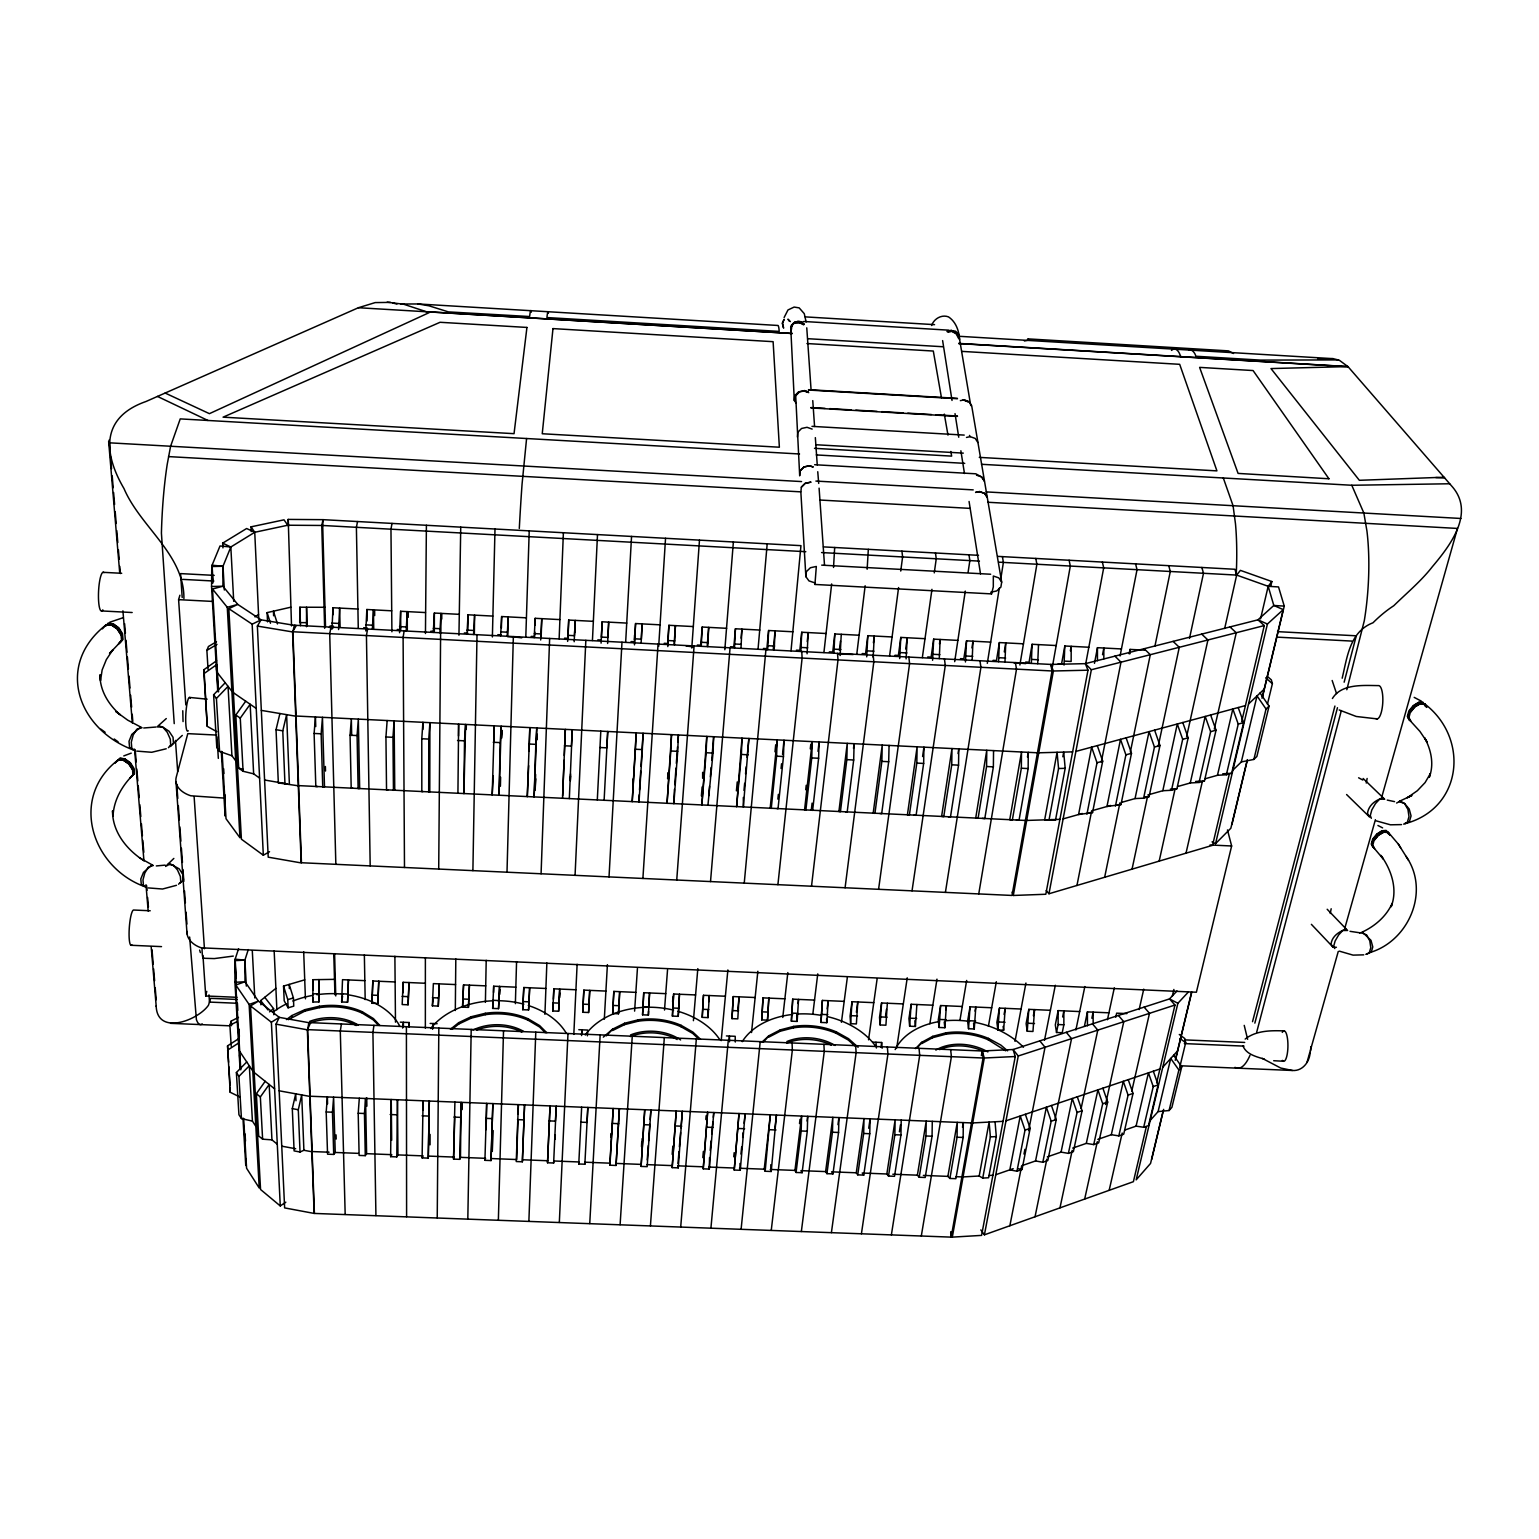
<?xml version="1.0" encoding="UTF-8"?>
<svg xmlns="http://www.w3.org/2000/svg" width="1539" height="1539" viewBox="0 0 1539 1539"><rect width="100%" height="100%" fill="white"/><g stroke="black" fill="none" stroke-linecap="round" stroke-linejoin="round"><path stroke-width="1.5" d="M240.103 1097.115L230.196 1092.267L230.196 1087.958M425.36 1028.167L425.38 957.624M425.457 633.51L426.399 525.28M428.265 1158.117L429.323 1101.039L428.265 1158.117L422.109 1157.886L423.09 1100.789L423.11 1110.369M428.765 739.086L428.708 791.989L429.785 791.892L429.9 722.657L428.765 739.086L421.782 738.739L422.917 722.31L422.917 729.467M699.476 540.151L691.781 648.054M1097.442 660.673L1097.461 647.688L1121.431 648.939M1103.829 658.827L1103.829 648.034L1102.54 654.729M230.196 1092.267L227.56 1045.847L238.834 1038.613M430.054 1144.824L430.074 1134.416M438.288 1006.083L439.25 983.863L438.288 1006.083L432.382 1005.833L433.363 983.613L455.563 984.575M433.305 632.414L434.364 613.041L459.141 614.33M434.364 613.041L434.325 631.394L430.843 631.221M696.34 1038.94L680.7 1226.987M1062.641 1016.971L1063.872 1010.873L1063.853 1024.782L1062.237 1032.727L1056.524 1032.496L1058.12 1024.532L1058.139 1010.623L1079.685 1011.565M225.194 795.009L225.117 816.055L221.289 751.34M437.23 1217.83L438.827 1028.071M438.711 869.054L440.616 632.818M439.885 632.76L440.943 613.368L440.866 631.74M694.089 645.957L676.737 880.019M1050.406 1010.296L1028.822 1009.353L1026.128 1023.627L1027.244 1031.245L1032.958 1031.476L1034.554 1009.603L1033.381 1015.721M1064.026 665.079L1064.815 645.995L1088.842 647.246M791.027 650.785L800.953 545.652L323.036 519.663L322.709 525.472L287.774 525.222L254.743 532.282L230.831 546.999L223.001 566.256L222.905 586.205L237.737 604.404L261.072 619.832L296.181 625.642L292.602 631.933L301.163 862.917L268.209 857.165L257.379 626.084L261.072 619.832L252.165 624.18L228.83 608.674L237.737 604.404L227.272 607.289L212.497 589.033L222.905 586.205L211.555 586.513L217.769 691.646M441.751 619.063L441.77 614.427M1027.244 1031.245L1028.822 1009.353M1021.069 1009.026L999.465 1008.083L996.887 1022.377L997.907 1029.995L1003.64 1030.226L1005.198 1008.334L1004.082 1014.451M1016.394 819.998L1019.03 820.268L1028.148 768.577L1028.283 752.34L1027.456 756.996M1031.322 663.386L1032.111 644.283L1056.177 645.534M1037.709 663.713L1038.517 644.61M216.499 670.177L216.537 664.752L203.956 673.64L207.265 726.37L216.807 731.698M459.68 1159.348L461.123 1102.328L460.469 1157.347L459.68 1159.348L453.543 1159.098L454.909 1102.078M458.507 736.008L458.622 724.08L457.929 793.239M455.313 1010.527L455.813 958.951M458.949 635.241L460.738 527.146M997.907 1029.995L999.465 1008.083M1021.357 768.23L1021.492 751.994L1009.757 819.691L1012.354 819.96L1021.357 768.23L1028.148 768.577M211.555 586.513L211.786 566.544L223.001 566.256L224.328 590.014M306.511 626.719L306.55 607.232L307.165 625.7M318.939 1001.927L318.804 979.612L318.939 1001.927L312.956 1002.024L312.821 979.708L335.329 979.343M453.543 1159.098L454.775 1116.429M452.062 1029.36L458.699 1024.051L458.718 1022.646L471.165 1016.74L485.285 1013.297A58.059 41.014 -0.4 0 1 528.223 1018.837L539.631 1025.59L546.807 1032.784M678.237 1016.336L679.468 994.252L678.237 1016.336L672.408 1016.086L673.64 994.002L695.59 994.944M991.693 1007.756L970.051 1006.814L967.608 1021.107L968.531 1028.725L974.264 1028.975L975.803 1007.064L975.091 1011.142M982.363 818.363L984.787 818.633L993.367 766.864L993.559 750.609M998.561 661.693L999.369 642.571L1023.454 643.821M1004.967 662.02L1005.775 642.898L1004.294 651.882M207.265 726.37L204.014 669.638L216.576 660.75M324.979 607.289L299.874 607.212L299.701 622.622L306.376 622.641M464.509 740.836L463.912 793.682L465.586 724.427L464.509 740.836L457.525 740.49M468.433 1007.372L469.433 985.172L468.433 1007.372L462.546 1007.122L463.547 984.902L485.728 985.864M466.99 634.164L468.029 614.792L492.769 616.081M461.758 1103.675L461.681 1110.004L462.316 1103.732M466.259 729.524L466.317 724.831M463.547 984.902L462.546 1007.122M467.837 630.836L468.029 614.792M949.89 1178.451L957.066 1137.225L957.258 1122.354L947.889 1176.373L949.89 1178.451L955.873 1178.682L963.145 1137.456L963.318 1122.604L962.491 1127.298M968.531 1028.725L970.051 1006.814M986.576 766.518L986.768 750.282L975.707 818.055L978.073 818.306L986.576 766.518L993.367 766.864M473.57 634.491L474.608 615.138L474.358 633.472M467.818 1218.984L471.203 1029.437M472.896 870.632L477.013 634.703M458.699 1024.051L471.146 1018.164L471.165 1016.74M945.696 1009.873L946.37 1005.794L944.869 1027.725L939.117 1027.475L940.618 1005.544L962.279 1006.487M965.434 661.982L966.55 640.859L990.693 642.109M972.148 660.327L972.975 641.186L971.936 647.919M203.956 673.64L204.014 669.638M664.329 1037.594L650.42 1225.833M919.206 1177.258L925.978 1135.974L926.228 1121.104L917.398 1175.18L919.206 1177.258L925.208 1177.489L932.057 1136.224L932.288 1121.354M951.737 764.806L951.987 748.55L941.599 816.42L943.753 816.67L951.737 764.806L958.547 765.152L958.778 748.877L958.066 753.571M668.003 778.599L668.118 772.655L667.58 778.676M916.878 1004.525L915.416 1026.455L909.645 1026.224L911.126 1004.274L932.807 1005.198M932.576 660.269L933.692 639.127L957.874 640.397M939.29 658.615L940.117 639.474L939.483 643.975M471.146 1018.164L485.247 1014.701L485.285 1013.297M485.401 1002.37L486.209 960.298M492.384 636.973L495 529.012M888.503 1176.065L894.852 1134.724L895.14 1119.853L886.849 1173.988L888.503 1176.065L894.505 1176.296L900.95 1134.974L901.219 1120.084M916.821 763.094L917.129 746.819L907.414 814.785L909.376 815.016L916.821 763.094L923.65 763.44L923.939 747.165L922.592 756.534M491.037 1160.56L492.865 1103.598L491.037 1160.56L484.92 1160.329L486.67 1103.348L486.132 1129.645M493.923 742.529L494.25 725.85L492.191 795.028L493.249 775.868M498.54 1008.661L499.579 986.461L498.54 1008.661L492.653 1008.411L493.692 986.21L515.834 987.172M500.617 635.896L501.656 616.543L526.357 617.832M665.541 538.304L658.692 646.322M887.349 1003.236L885.906 1025.205L880.135 1024.955L881.578 1002.986L903.316 1003.928M899.661 658.577L900.796 637.415L924.997 638.685M906.105 658.904L907.221 637.742L905.702 649.016M493.557 992.463L493.692 986.21M501.406 627.989L501.656 616.543M500.194 742.606L499.04 795.355L501.214 726.196L500.194 742.606L493.23 742.26M492.288 1151.422L493.173 1130.588M500.406 786.237L500.617 777.233M501.637 731.275L501.483 738.316L502.291 730.467M658.057 644.091L642.898 878.461M857.742 1174.853L863.668 1133.474L864.014 1118.584L856.261 1172.795L857.742 1174.853L863.745 1175.103L869.766 1133.724L870.093 1118.834L868.727 1128.26M881.866 761.382L882.232 745.088L873.19 813.15L874.941 813.362L881.866 761.382L888.696 761.709L889.061 745.434M507.177 636.242L508.216 616.889L507.793 635.203M499.829 994.213L499.944 989.5M665.733 993.655L643.744 992.713L642.571 1014.817L648.4 1015.067L648.496 1011.238M856.396 1012.22L857.781 1001.966L856.377 1023.935L850.605 1023.704L852.01 1001.716L873.767 1002.659M866.707 656.864L867.823 635.684L892.081 636.954M873.152 657.211L874.267 636.03L873.421 642.802M498.367 1220.138L503.522 1030.803M507.004 872.209L513.353 636.588M642.148 1138.61L641.763 1146.94M844.18 1001.37L822.384 1000.427L820.999 1022.435L826.789 1022.685L828.174 1000.677L827.136 1008.891M826.924 1173.661L832.445 1132.223L832.83 1117.333L825.616 1171.602L826.924 1173.661L832.945 1173.891L838.563 1132.473L838.928 1117.583L837.966 1124.663M846.835 759.65L847.258 743.356L838.909 811.495L840.429 811.707L846.835 759.65L853.683 759.997L854.107 743.703L853.51 748.396M796.067 1172.468L801.165 1130.973L801.607 1116.064L794.951 1170.409L796.067 1172.468L802.108 1172.699L807.282 1131.223L807.706 1116.314L807.109 1121.046M820.999 1022.435L822.384 1000.427M833.926 653.171L834.811 633.972L859.108 635.241M840.14 655.499L841.256 634.299M515.373 1003.659L516.565 961.625M525.799 637.05L529.224 530.878M814.554 1000.1L792.72 999.138L791.373 1021.165L797.164 1021.415L798.529 999.407L798.048 1003.505M812.092 803.127L811.284 810.168L812.63 810.38L818.613 758.265L819.075 741.952L818.017 751.359M518.085 1114.178L518.374 1104.636L516.238 1161.541L522.356 1161.791L524.568 1104.887L522.356 1161.791M529.108 751.398L529.82 727.62L527.281 796.721L528.666 765.672M517.874 1121.354L516.719 1159.54L491.653 1158.559M528.589 1009.95L529.666 987.769L528.589 1009.95L522.721 1009.699L523.799 987.519L545.903 988.48M534.187 637.646L535.206 618.312L559.869 619.601M523.799 987.519L522.721 1009.699M534.783 632.029L534.649 636.588L531.205 636.415M534.995 625.161L535.206 618.312M632.26 1036.228L620.102 1224.698M765.172 1171.256L770.327 1114.813L764.21 1169.198L765.172 1171.256L771.212 1171.487L776.445 1115.063L774.81 1129.241M800.838 651.459L801.742 632.24L826.077 633.51M791.373 1021.165L792.72 999.138M807.09 653.786L808.206 632.567L807.225 641.628M811.746 757.919L812.226 741.625L804.57 809.86L805.878 810.053L811.746 757.919L818.613 758.265M535.822 744.357L534.129 797.048L536.765 727.947L535.822 744.357L528.877 744.01M535.61 774.425L535.11 790.161L535.764 778.849M536.88 735.373L536.726 740.047L537.226 734.161M545.306 1032.746L539.573 1026.994L528.166 1020.242L528.223 1018.837M540.689 639.993L541.766 618.64L541.17 636.934M767.499 1020.145L768.827 998.118L767.499 1020.145L761.709 1019.895L763.017 997.868L784.871 998.811M776.906 808.533L778.022 808.725L783.466 756.534L784.005 740.221L782.543 754.36M734.218 1170.044L739.009 1113.543L734.218 1170.044L740.278 1170.275L745.126 1113.794L744.145 1123.258M767.692 649.727L768.615 630.509L792.989 631.779M774.175 650.074L775.098 630.836L773.309 648.958M776.599 756.188L777.137 739.874L770.173 808.206L771.251 808.398L776.599 756.188L783.466 756.534M528.877 1221.273L535.784 1032.169M541.074 873.767L549.635 638.473M581.665 1107.195L578.76 1163.984L584.858 1164.215L584.935 1162.195L609.886 1163.176L609.944 1165.196L616.042 1165.446L619.39 1108.715L616.042 1165.446M737.874 1009.18L739.086 996.83L737.797 1018.876L731.987 1018.626L733.257 996.579L755.149 997.522M743.337 797.452L743.356 807.071L748.877 738.47L747.108 757.342M544.921 1014.355L546.864 962.952M559.138 638.781L563.389 532.744M635.838 992.366L613.83 991.405L612.676 1013.528L618.505 1013.778L618.793 1006.16M703.227 1168.832L707.632 1112.274L703.227 1168.832L709.287 1169.082L713.769 1112.524L713.327 1117.256M734.507 648.015L735.43 628.778L759.843 630.047M740.99 648.342L741.913 629.105L741.105 638.185M741.394 754.456L741.99 738.143L736.585 806.744L741.394 754.456L748.281 754.803M631.548 536.438L625.661 642.225M611.195 1137.379L611.349 1133.185L611.118 1137.186M708.748 1001.735L709.306 995.541L708.036 1017.606L702.226 1017.356L703.477 995.291L725.388 996.233M1310.632 1050.887L1310.786 1046.712M559.099 1003.582L558.619 1011.219L552.751 1010.969L553.848 988.808L575.932 989.769M567.641 641.397L568.718 620.063L593.342 621.333M553.424 999.196L553.848 988.808M568.718 620.063L567.987 638.319L564.544 638.146M547.518 1162.772L550.039 1105.906L547.518 1162.772L553.636 1163.003L553.886 1160.983L578.876 1161.964L578.76 1163.984M564.274 755.495L565.352 729.371L562.543 798.26M562.639 795.875L564.082 760.247M672.177 1167.62L676.217 1111.004L672.177 1167.62L678.257 1167.87L682.354 1111.254L680.969 1127.856M701.245 646.284L702.207 627.027L726.658 628.316M707.748 646.63L708.69 627.373L707.247 645.534M706.132 752.725L706.786 736.392L701.842 805.07L706.132 752.725L713.019 753.071L713.673 736.739L711.691 760.343M558.619 1011.219L559.715 989.077L558.946 1003.12L553.078 1002.87M574.182 641.725L575.259 620.39L574.432 635.684L567.872 635.338M559.657 997.58L559.85 993.001M575.124 631.913L575.163 626.431M553.636 1163.003L556.233 1106.156L555.425 1121.142L549.231 1120.892M555.137 1138.995L555.29 1134.974M570.257 780.6L570.546 773.867M621.987 642.225L609.021 876.903M672.408 1016.086L673.64 994.002M641.09 1166.408L644.745 1109.734L641.09 1166.408L647.169 1166.658L650.901 1109.985L650.189 1119.488M674.467 644.899L675.429 625.642L674.14 643.821M670.792 750.994L671.523 734.642L667.041 803.416L670.792 750.994L677.699 751.34L678.41 734.988L677.891 742.067M559.33 1222.428L567.987 1033.515M575.067 875.345L585.84 640.339M600.152 1034.881L589.745 1223.563M642.571 1014.817L643.744 992.713M641.494 1146.651L641.686 1142.419M648.4 1015.067L649.593 992.963L648.727 1005.352M667.811 646.572L668.907 625.296L693.396 626.565M573.816 1034.42L577.125 964.28M592.438 640.493L597.498 534.591M609.944 1165.196L613.215 1108.465L609.886 1163.176M632.76 783.543L632.971 779.023M635.415 749.243L636.184 732.891L632.202 801.742L635.415 749.243L642.321 749.589L643.09 733.237L641.013 766.384M312.956 1002.024L313.148 998.195M581.646 1034.593L581.877 1029.822L581.588 1035.574M583.858 990.116L583.127 1004.159L588.995 1004.409L589.726 990.366L588.591 1012.508L582.723 1012.258L583.858 990.116L605.904 991.078M601.076 643.129L602.172 621.794L626.739 623.083M612.676 1013.528L613.83 991.405M634.472 644.86L635.569 623.545L660.096 624.834M597.305 799.914L600.806 731.14M587.379 1035.824L587.667 1030.072L578.818 1029.687M588.591 1012.508L588.975 1004.871M602.172 621.794L601.383 637.088L607.924 637.415L608.694 622.141L607.616 643.456M584.858 1164.215L587.821 1107.445L587.071 1122.412L580.896 1122.162M604.115 800.395L607.713 731.467L606.885 747.839L599.96 747.512M570.392 780.523L570.642 776.002M582.723 1012.258L583.146 1004.621M604.308 1019.241L607.405 964.664M634.318 639.628L634.587 634.991M635.569 623.545L634.491 641.763L631.067 641.59M606.328 1035.862L612.618 1029.149L624.545 1023.262L638.281 1019.818A57.559 40.899 3.6 0 1 681.142 1025.34L692.896 1032.092L700.495 1039.267M618.505 1013.778L619.678 991.655L619.005 1005.698L613.138 1005.448M641.109 643.187L642.09 623.891L641.359 639.166L634.837 638.82M554.944 1139.36L555.213 1135.166M612.541 1030.553L624.449 1024.666L624.545 1023.262M639.204 794.797L639.012 802.069L642.321 749.589M639.512 790.065L640.705 771.116M634.607 1011.123L637.435 968.377M552.751 1010.969L553.251 1003.332M624.449 1024.666L638.185 1021.203L638.281 1019.818M668.907 625.296L667.657 643.494L664.232 643.302M396.793 1156.886L397.466 1099.75L397.947 1154.904L396.793 1156.886L390.637 1156.655L391.233 1099.5L391.675 1140.284M408.085 1004.794L409.028 982.555L408.085 1004.794L402.179 1004.544L403.122 982.305L425.36 983.267M387.905 789.892L386.539 789.969L385.943 736.969L387.155 720.541M399.563 632.702L400.64 611.272L425.457 612.56M392.964 737.316L394.138 720.887L394.753 790.219L393.445 790.296L392.964 737.316L385.943 736.969M377.844 1003.505L378.767 981.247L377.844 1003.505L371.938 1003.255L372.842 980.997L395.119 981.959M406.161 631.009L407.239 611.618L407.316 629.99M365.282 1155.654L364.454 1113.505L365.57 1098.461L366.609 1153.673L365.282 1155.654L359.126 1155.423L358.202 1113.255L359.318 1098.211M647.226 1159.867L648.285 1145.612M648.631 1140.861L649.843 1124.239M674.428 789.372L673.851 803.743L677.699 751.34M674.775 784.64L675.987 768.096M676.333 763.363L677.545 746.8M291.525 625.911L288.216 519.413L323.036 519.663L321.766 525.434L324.652 628.297M357.086 735.565L358.337 719.098L359.664 788.545L358.125 788.603L357.086 735.565L350.065 735.219L351.334 718.751L351.681 735.527M365.801 630.952L366.859 609.502L391.714 610.81M372.361 629.259L373.458 609.848L373.727 628.258M347.564 1002.216L348.449 979.939L347.564 1002.216L341.639 1001.966L342.524 979.67L364.839 980.651M664.502 1010.046L667.541 969.705M333.713 1154.423L332.462 1112.216L333.617 1097.172L335.233 1152.461L333.713 1154.423L327.557 1154.192L326.191 1111.966L327.365 1096.922L327.576 1103.829M672.62 1001.639L672.985 996.964M702.207 627.027L700.784 645.207L697.359 645.033M321.151 733.795L322.459 717.328L324.498 786.852L322.728 786.91L321.151 733.795L314.11 733.449L315.437 716.982L315.745 726.562M331.962 629.201L333.02 607.732L357.914 609.04M338.58 629.547L339.638 608.078L340.081 626.508M698.86 1039.229L692.781 1033.477L681.046 1026.744L681.142 1025.34M672.177 1154.346L672.851 1146.093M701.38 795.913L702.111 786.968M677.987 1163.465L678.988 1151.595M679.372 1146.844L680.565 1132.608M708.729 795.778L709.517 786.333M710.325 776.887L711.114 767.442M713.019 753.071L707.94 805.224M693.416 1020.684L697.821 968.627M724.831 649.747L733.372 541.978M710.518 881.578L730.044 647.823M703.477 995.291L702.226 1017.356M735.43 628.778L733.853 646.919L730.429 646.746M702.804 1157.617L703.361 1151.422M706.651 1115.64L706.266 1119.834L706.247 1115.66M736.412 790.873L737.239 781.947M492.653 1008.411L493.192 1002.678M709.287 1169.082L709.537 1157.559M710.21 1150.441L711.095 1140.957M711.768 1133.858L712.865 1122.008M743.991 790.373L744.664 783.293M745.549 773.848L746.223 766.788M721.214 1040.633L727.87 969.955M758.054 649.092L767.192 543.825M790.95 329.865L791.392 325.229L794.547 322.286L804.07 323.883M791.469 329.346L791.912 324.71M710.922 1228.122L728.293 1040.287M728.986 1040.806L729.448 1036.055L729.524 1041.807M733.257 996.579L731.987 1018.626M744.241 883.117L765.922 649.67M768.615 630.509L766.864 648.631L763.44 648.458M796.182 403.16L794.297 400.467L794.759 395.715L798.356 392.041L804.628 390.925L807.994 392.099M797.394 437.018L797.875 432.209L801.55 428.477L807.013 427.303L812.169 429.092M799.684 475.647L800.165 470.742L803.935 466.971L809.514 465.759L813.034 466.952L809.514 465.759L803.935 466.971L800.165 470.761M801.357 487.19L805.147 483.381L810.803 482.149L805.147 483.381L801.357 487.151L800.857 492.095L805.878 576.663L808.995 580.915L814.573 582.762L814.939 584.454L991.558 593.9L993.309 586.859L993.328 576.009L998.792 577.875L1001.677 582.127L1000.869 587.129L996.714 590.957L990.789 592.207L991.558 593.9M733.757 1156.77L734.18 1152.653M774.983 751.802L775.694 744.838M751.532 1032.534L757.861 971.263M740.278 1170.275L739.951 1163.503M740.932 1154.038L741.683 1146.94M742.664 1137.456L743.145 1132.723M777.888 799.107L778.368 794.393M781.062 768.48L781.562 763.767M805.878 576.663L806.398 571.623L810.399 567.737L816.324 566.467L814.939 584.454M763.017 997.868L761.709 1019.895M801.742 632.24L799.818 650.343L796.413 650.151M741.105 1229.238L760.208 1041.634M777.907 884.675L802.108 658.057L801.761 651.536M763.536 1041.941L768.884 1035.766L780.273 1029.88L793.624 1026.417A57.347 40.572 7.6 0 1 836.427 1031.938L848.528 1038.671L858.127 1047.27M526.588 438.519L522.067 484.092A103.402 3.578 -87.2 0 0 519.297 528.473M805.724 789.757L806.224 785.294M810.284 748.877L810.803 744.241M768.731 1037.171L780.119 1031.265L780.273 1029.88M782.774 1017.452L787.833 972.59M823.923 652.498L831.656 583.954M833.522 567.449L834.677 547.499M771.212 1171.487L770.77 1164.715M834.811 633.972L832.734 652.036L829.329 651.863M780.119 1031.265L793.451 1027.821L793.624 1026.417M771.251 1230.373L792.354 1050.002L792.066 1042.98M811.515 886.214L838.005 659.904L837.524 653.382M839.409 650.112L840.467 641.07M432.555 1029.283L433.248 1023.55M432.382 1005.833L433.305 998.195M799.511 1123.585L800.011 1119.411M812.842 1014.066L817.748 973.898M856.781 654.19L865.149 585.763M867.15 569.257L868.323 549.327M867.823 635.684L865.572 653.748L862.186 653.575M853.683 759.997L847.181 812.034L845.623 811.822M801.357 1231.508L824.269 1051.329L823.884 1044.308M845.084 887.772L873.825 661.751L873.229 655.229M854.741 1045.808L848.335 1040.056L836.254 1033.323L836.427 1031.938M182.775 710.749L183.045 721.579M406.411 1026.705L406.604 1216.695M408.72 1026.359L409.22 1022.531L400.294 1022.146M841.429 1022.3L847.316 977.592M889.6 655.903L898.584 587.552M900.738 571.065L902.604 556.945L901.931 551.154M402.622 1028.033L403.391 1022.281L403.41 1027.09M852.01 1001.716L850.086 1016.067L850.605 1023.704M900.796 637.415L898.372 655.441L894.986 655.268M888.696 761.709L881.674 813.689L879.885 813.458M831.406 1232.643L856.126 1052.676L855.646 1045.654M878.577 889.311L909.587 663.598L908.856 657.076M868.535 1039.825L877.115 978.9M922.342 657.595L931.961 589.322M934.269 572.874L936.251 558.772L935.481 552.982M881.578 1002.986L879.519 1017.337L880.135 1024.955M933.692 639.127L931.114 657.134L927.728 656.961M880.981 1047.213L881.655 1042.499L872.94 1042.134M885.579 1015.528L886.464 1009.392M923.65 763.44L916.09 815.343L914.108 815.093M373.958 1025.34L372.919 1032.38L375.92 1215.541M371.938 1003.255L372.842 980.997M861.417 1233.759L887.945 1054.003L887.349 1046.982M912.031 890.85L945.292 665.444L944.427 658.923M896.698 1048.021L907.241 977.823M954.68 661.655L965.28 591.111M968.089 572.335L969.859 560.6L968.974 554.809M911.126 1004.274L908.933 1018.587L909.645 1026.224M966.55 640.859L963.818 658.827L960.432 658.654M899.392 1131.858L900.488 1124.797M958.547 765.152L950.467 816.978L948.255 816.747M891.37 1234.894L919.706 1055.35L919.014 1048.328M916.84 1048.405L921.88 1042.249L932.73 1036.363L945.716 1032.9A57.405 40.072 11.4 0 1 988.461 1038.402L1000.889 1045.116L1007.622 1050.848M945.408 892.389L980.92 667.291L979.958 660.75M314.398 1213.232L307.627 1029.629L308.858 1022.589L982.19 1050.983L983.075 1058.005L951.179 1237.125L314.148 1213.425L284.638 1207.903L276.039 1024.166L279.252 1017.356L310.474 1022.993L307.358 1029.822L314.148 1213.425M929.864 1023.762L936.982 979.131M987.307 663.347L999.292 588.206M1000.792 578.837L1003.39 562.428L1002.408 556.618M921.649 1043.634L932.519 1037.728L932.73 1036.363M404.141 630.932L403.103 637.454L404.488 867.477M341.427 1023.974L340.292 1031.015L345.178 1214.386M940.618 1005.544L938.29 1019.857L939.117 1027.475M999.369 642.571L996.464 660.52L993.078 660.346M341.639 1001.966L342.581 996.233M932.519 1037.728L945.485 1034.285L945.716 1032.9M921.303 1236.009L951.41 1056.677L950.64 1049.656M978.746 893.928L1016.51 669.119L1015.394 662.597M959.932 1020.376L966.665 980.439M1019.876 665.021L1036.882 564.236L1035.785 558.445M1032.111 644.283L1029.052 662.212L1025.667 662.039M981.382 1055.619L982.19 1050.983L1013.085 1049.521L1169.525 998.907L1176.989 990.962M988.404 1026.263L996.329 981.728M1052.407 666.714L1070.317 566.063L1069.105 560.254M1229.315 774.079L1212.559 845.315L1048.963 893.755L1091.343 669.754L1085.322 663.655L1087.996 670.196L1045.808 894.255L1013.297 895.467L1053.369 670.985L1050.791 664.425L1052.022 670.966L1012.027 895.448L301.452 862.744L292.91 631.76L294.353 625.238L1050.791 664.425L1085.322 663.655L1257.94 619.832L1273.811 605.462L1284.257 606.116L1262.499 696.917M392.003 523.414L390.964 529.185L391.906 631.779M1146.305 1126.798L1133.397 1181.683L984.421 1234.817L1018.26 1055.985L1013.085 1049.521L1015.259 1056.524L981.574 1235.394L952.314 1237.125L984.287 1058.005L982.19 1050.983M1005.679 1050.81L988.211 1039.768L988.461 1038.402M1064.815 645.995L1061.583 663.905L1058.216 663.732M367.609 629.047L366.436 635.549L370.187 865.899M1070.374 650.805L1071.202 646.322L1071.144 661.462L1064.757 661.135M982.748 1178.085L979.189 1176.008L989.115 1122.066L990.366 1136.898L982.748 1178.085L988.615 1177.758L996.31 1136.59L995.04 1121.758M1049.002 820.133L1058.563 768.519L1057.081 752.282L1044.654 819.864L1055.542 819.921L1065.18 768.327L1063.699 752.109L1062.833 756.765M1015.009 1041.364L1025.936 983.036M1085.745 663.694L1103.694 567.872L1102.386 562.062M1094.479 663.347L1097.461 647.688M1366.266 783.043L1367.132 778.465M1330.254 913.473L1331.177 908.76M1016.952 1171.217L1025.012 1130.126L1020.242 1116.006L1009.815 1169.852L1016.952 1171.217L1022.031 1169.467L1030.149 1128.376L1025.359 1114.294M1086.938 814.208L1097.018 762.748L1091.632 747.146L1078.589 814.516L1092.536 812.611L1102.694 761.189L1097.307 745.607M1044.5 1040.306L1055.312 985.268M1120.065 655.98L1137.032 569.68L1135.59 563.87M1009.853 1225.756L1021.684 1165.735L1035.555 1160.945L1042.807 1162.253L1047.828 1160.521L1056.254 1119.526L1051.464 1105.502M1023.993 1154.058L1024.916 1149.364M1028.61 1130.665L1045.039 1047.29L1039.825 1040.883M1076.954 885.464L1091.67 810.822L1110.639 805.455M1101.289 762.094L1120.988 662.174L1114.909 656.153M357.548 521.548L356.394 527.319L358.26 627.7M1058.139 1010.623L1055.312 1024.878L1056.524 1032.496M1129.164 653.863L1130.049 649.4L1145.208 650.189M331.02 627.143L329.712 633.664L335.848 864.322M1035.555 1160.945L1046.385 1107.214L1051.175 1121.238L1042.807 1162.253M1115.429 806.147L1125.894 754.841L1120.507 739.336L1106.964 806.494L1120.969 804.57L1131.492 753.302L1126.106 737.816M1035.035 1216.772L1046.847 1159.175M1054.965 1119.526L1071.548 1038.671L1066.277 1032.303M1104.656 877.268L1119.911 802.839M1130.357 751.975L1150.287 654.691L1144.15 648.708M1075.896 1029.995L1084.841 986.557M1154.962 645.995L1170.294 571.488L1168.755 565.679M1084.456 1026.128L1087.419 1011.893L1108.926 1012.816M1061.064 1152.115L1072.279 1098.5L1077.069 1112.447L1068.393 1153.384L1061.064 1152.115L1047.309 1156.866M1135.051 798.568L1149.056 731.621L1154.442 747.031L1143.612 798.164L1135.051 798.568L1122.085 802.242M1091.863 1018.241L1093.132 1012.143L1093.152 1023.724M1059.967 1207.865L1072.202 1150.383M1081.128 1108.484L1097.788 1030.13L1092.478 1023.839M1132.05 869.15L1147.363 797.279M1158.155 746.55L1179.278 647.303L1173.084 641.378M1077.3 1096.807L1082.09 1110.735L1073.376 1151.653L1068.393 1153.384M1143.612 798.164L1149.094 796.625L1159.983 745.511L1154.596 730.121M1107.445 1019.741L1114.313 987.846M1189.493 638.396L1203.498 573.278L1201.863 567.468M1086.303 1143.381L1097.923 1089.862L1102.694 1103.732L1093.729 1144.593L1086.303 1143.381L1072.702 1148.094M1162.811 790.719L1177.297 723.984L1182.683 739.316L1171.506 790.277L1162.811 790.719L1147.844 794.951M1115.775 1017.221L1116.66 1013.162L1126.875 1013.605M1084.668 1199.054L1097.326 1141.688M1105.521 1104.521L1123.778 1021.684L1118.43 1015.451M1159.175 861.128L1174.969 789.449M1186.627 736.585L1207.923 639.974L1201.67 634.106M1102.886 1088.188L1107.676 1102.059L1098.654 1142.881L1093.729 1144.593M1171.506 790.277L1176.912 788.738L1188.166 737.816L1182.779 722.503M1139.149 1009.546L1143.746 989.135M1224.678 628.489L1236.663 575.086L1240.415 570.373L1271.849 581.53L1270.752 586.186M1111.312 1134.724L1123.297 1081.321L1128.087 1095.114L1118.834 1135.878L1111.312 1134.724L1097.826 1139.379M1190.282 782.966L1205.21 716.443L1210.616 731.66L1199.073 782.466L1190.282 782.966L1177.585 786.544M236.968 997.31L205.726 995.983L206.765 991.385M1109.157 1190.32L1122.2 1133.05M1131.723 1091.324L1149.498 1013.316L1144.112 1007.141M1186.011 853.183L1202.286 781.735M1214.309 729.024L1236.259 632.741L1229.969 626.931M1128.241 1079.647L1133.031 1093.44L1123.72 1134.185L1118.834 1135.878M1199.073 782.466L1204.441 780.966L1216.041 730.179L1210.635 714.981M300.028 1151.999L298.297 1109.734L301.702 1094.922L303.895 1150.268L300.028 1151.999L294.103 1150.903L292.295 1108.638L295.719 1093.825L295.988 1100.751M1136.071 1126.144L1148.44 1072.856L1153.23 1086.572L1143.689 1127.26L1136.071 1126.144L1124.951 1129.992M1217.464 775.29L1232.835 708.979L1238.241 724.1L1226.371 774.752L1217.464 775.29L1204.902 778.83M1172.295 996.272L1173.891 989.462M1260.556 618.851L1268.174 586.301L1271.849 581.53M1156.655 1082.879L1174.969 1005.044L1169.525 998.907L1177.874 1003.293L1188.281 992.116M1241.684 721.541L1264.269 625.584L1257.94 619.832L1267.424 624.026L1283.237 609.617L1273.811 605.462L1268.174 586.301L1236.663 575.086L998.599 562.158M1153.327 1071.202L1158.117 1084.918L1148.517 1125.586L1143.689 1127.26M1226.371 774.752L1231.662 773.251L1243.608 722.637L1238.202 707.517M1177.874 1003.293L1136.167 1179.855L1150.556 1163.426L1163.118 1110.985M1212.039 841.91L1215.56 843.641L1267.424 624.026M298.316 785.794L278.328 782.909L276.039 729.698L279.906 713.519M284.965 784.044L282.772 730.852L286.62 714.654L289.39 784.255M1158.098 1111.6L1170.737 1058.466L1178.874 1069.971L1169.082 1110.523L1158.098 1111.6L1150.21 1120.43M1241.319 761.94L1257.036 695.936L1266.039 709.017L1253.881 759.42L1241.319 761.94L1232.912 770.135M1175.257 1060.294L1191.648 991.886M1247.302 759.612L1230.854 828.232L1215.56 843.641M1261.999 698.244L1283.237 609.617M1151.653 1159.521L1163.657 1109.369M1175.796 1058.736L1191.648 992.597M1231.931 824.519L1247.263 760.535M1227.468 829.925L1231.642 845.988L1196.38 992.232L201.243 947.832A29.895 19.488 -5.4 0 1 186.912 931.364M1179.72 1067.373L1185.684 1042.692L1184.876 1038.594L1179.297 1034.477M1267.443 704.169L1272.387 683.682L1271.329 679.853L1267.963 676.948M1173.603 1055.312L1181.74 1066.796L1171.91 1107.33L1169.082 1110.523M1260.075 693.031L1269.079 706.112L1256.882 756.457L1253.881 759.42M1342.181 678.218C1347.221 657.153 1349.761 631.663 1373 622.776C1379.329 616.427 1386.273 610.598 1393.795 605.712C1406.858 592.919 1421.113 581.146 1432.386 566.66C1450.469 545.248 1475.689 512.333 1451.45 485.766L1348.068 366.705L1339.238 360.184L1333.159 358.664L958.085 336.233M1310.112 1052.888C1309.42 1062.083 1302.417 1071.356 1292.375 1070.471L1180.471 1065.777M1252.534 1021.665L1334.909 706.055M1254.843 1023.127L1337.468 707.709M1344.143 682.2L1356.282 635.799L1277.543 631.644M1256.709 1032.111L1341.335 710.576M1346.817 689.741L1364.285 620.775A101.343 28.683 -86.3 0 0 1366.94 531.013L1363.862 513.045L1351.781 485.266L981.497 464.297M1306.996 1062.41L1338.257 951.448M1344.778 928.325L1375.404 819.691M1381.253 798.876L1457.471 528.435L987.692 502.253M1391.275 906.394C1397.874 889.003 1391.333 869.785 1380.906 855.357L1383.215 858.974L1374.269 848.335M1413.668 705.92L1409.57 711.518L1408.031 716.982L1409.609 720.233L1407.858 716.847L1409.416 711.384L1413.668 705.92L1418.727 702.361L1422.806 702.207M1409.551 711.422L1414.245 706.382L1420.285 703.689L1424.864 703.939L1426.615 707.363L1424.864 703.939L1420.285 703.689L1414.745 706.863L1410.34 712.211L1408.897 717.77L1410.744 721.233M185.815 704.92L178.601 599.652L179.89 595.227M1367.055 953.911L1371.268 952.122L1372.788 946.947L1370.999 940.367L1362.534 932.268M1391.218 906.702L1392.218 903.278C1386.023 917.148 1373.673 927.228 1359.918 933.134M231.196 1046.212L229.907 1025.224L231.235 1021.05L238.487 1017.394M285.812 1202.19L280.271 1205.941L271.383 1022.223L279.252 1017.356L258.398 1001.139L245.009 981.747L244.893 960.124L248.279 949.582M484.92 1160.329L485.555 1158.328L460.469 1157.347M236.256 978.111L235.14 959.201L238.583 948.678M208.054 669.446L206.88 650.381L208.419 646.515L216.48 641.705M784.101 319.266L782.37 323.517L783.717 328.019M213.036 581.857L212.074 565.217L220.019 545.979L230.831 546.999L233.716 601.345M784.121 317.515L787.987 309.955L794.124 307.069L799.164 307.877L804.262 313.648L806.128 321.959M783.87 319.997L782.428 322.863L783.332 327.672M422.109 1157.886L423.129 1155.885L397.947 1154.904M931.614 325.518C933.923 318.804 941.56 314.225 948.486 316.88C955.988 321.824 959.047 330.904 959.567 339.523M1332.408 698.514C1341.373 683.585 1363.131 685.451 1378.213 685.605A16.698 5.021 -87 0 1 1382.715 703.496A16.698 5.021 -87 0 1 1375.924 718.559M390.637 1156.655L391.829 1154.673L366.609 1153.673M277.289 1144.227L271.941 1139.86L262.611 1139.187L258.667 1135.955L256.359 1093.71L265.17 1081.301M262.611 1139.187L260.36 1096.922L269.171 1084.495L271.941 1139.86M259.591 778.08L253.646 773.848L243.085 771.27L238.699 768.153L235.813 715.019L245.701 701.207M243.085 771.27L240.276 718.117L250.164 704.285L253.646 773.848M1373.346 839.621L1377.251 834.292L1382.157 830.771L1386.139 830.406M1377.251 834.292L1373.173 839.486L1371.749 844.565L1373.481 847.566L1371.903 844.699L1373.307 839.524L1377.809 834.754L1383.657 832.137L1388.043 832.118L1389.852 835.235M1410.455 712.307L1414.803 706.92L1420.285 703.689L1425.364 704.42C1469.591 738.932 1462.358 808.629 1404.934 823.711L1409.416 821.518L1411.051 815.92L1409.205 809.033L1404.588 803.531L1400.259 801.088L1396.604 803.05M1374.173 840.429L1378.348 835.311L1383.657 832.137L1388.12 832.176L1389.967 835.331M168.424 747.704L170.694 744.991L170.271 739.105L167.27 732.314L162.884 727.197L158.767 725.754M105.537 626.392L108.23 623.199L113.097 623.814L118.734 627.7L122.504 633.683L123.005 639.435L120.023 642.783M133.374 774.521C122.177 785.64 113.636 800.126 113.04 816.209L112.539 810.822C112.347 831.599 126.39 849.278 143.108 860.186M121.446 640.647L118.465 643.975L121.562 640.551L121.062 634.799L117.233 628.855L111.539 625.007L106.229 624.699M102.382 628.874L105.672 625.2L111.539 625.007L117.734 628.412L121.85 634.087L122.312 639.916L119.022 643.494M1178.874 1069.971L1181.74 1066.796M1162.772 1067.22L1177.47 1051.06M117.58 760.939L120.196 758.131L124.89 758.919L130.315 762.709L133.931 768.346L134.393 773.675L131.508 776.656M167.135 865.688L169.309 863.341L179.159 868.842L183.026 874.594L183.43 880.019L180.198 883.04M116.906 761.459L119.773 758.438L124.89 758.919L129.892 763.017L133.451 768.731L133.739 774.175L131.104 776.964L133.893 774.059M118.772 643.744L109.519 653.421L113.001 649.612L106.345 659.596L102.132 669.984L100.535 680.604L99.997 674.775C99.804 690.53 108.615 704.67 120.177 714.75L115.983 711.614L127.718 720.156L141.415 727.408M958.662 343.409L1347.952 366.59L1270.983 368.571L1359.36 480.303L1444.024 477.225M178.562 884.213L180.775 881.905L180.371 876.48L177.504 870.016L173.272 864.995L167.674 864.514M235.717 760.766L231.927 755.764L219.577 751.417L216.807 747.723L213.613 694.782L225.213 682.739M219.577 751.417L216.422 698.437L228.041 686.375L231.927 755.764M133.008 774.829L130.084 777.849L132.912 774.925L132.546 769.5L128.872 763.902L123.389 760.17L118.272 759.689L115.31 762.786L118.272 759.689L123.389 760.17L129.353 763.44L133.297 768.769L129.892 763.017M105.672 625.2C55.212 664.925 77.335 728.986 133.104 749.859L129.526 747.184L129.026 741.279L131.796 734.411L140.665 727.178M130.546 777.387L133.758 774.098M795.701 395.773L799.28 392.099M255.84 1126.336L252.415 1121.104L241.45 1118.603L238.93 1114.736L236.39 1072.529L246.74 1061.968M241.45 1118.603L238.93 1076.377L249.318 1065.796L252.415 1121.104M915.455 1048.617L921.88 1042.249M165.616 866.457L173.849 858.416M1266.039 709.017L1269.079 706.112M1248.552 703.958L1264.192 689.145M761.959 1042.134L768.884 1035.766M182.295 735.411L170.117 746.569L173.465 743.164L173.041 737.277L168.982 731.179L162.884 727.197L157.055 726.889M157.748 726.235L166.289 718.559M603.307 1037.132L612.618 1029.149M269.517 1011.873L273.557 1008.603L264.746 997.31M260.899 1004.794L260.687 1000.581L275.904 988.346M450.408 1029.283L458.718 1022.646M286.466 1019.568L291.794 1015.586L304.837 1009.68L319.362 1006.237A58.905 40.937 -4.4 0 1 362.377 1011.796L373.419 1018.568L379.864 1025.474M288.312 1019.664L304.876 1011.104L319.4 1007.641A58.867 40.937 -4.4 0 1 362.396 1013.201L373.438 1019.972L378.267 1025.147M1245.166 1039.075C1256.074 1030.418 1271.079 1030.399 1284.334 1030.918M569.334 798.587L572.277 729.717L571.392 746.107L564.447 745.761M254.974 616.889L258.552 614.561M227.56 1050.137L238.834 1042.884L239.257 1050.079M151.938 864.918L143.473 872.401L140.799 878.981L141.28 884.406L144.685 886.637C91.686 867.4 69.236 797.933 117.734 760.208L123.389 760.17L128.814 763.96L132.45 769.596M222.943 547.884L222.674 543.152L246.625 528.512L254.743 532.282L258.783 619.274M280.271 1205.941L260.553 1189.493L250.53 1005.929L258.398 1001.139L249.126 1004.467L259.225 1188.012L246.586 1168.255L243.662 1118.507M206.88 650.381L216.98 644.379M228.83 608.674L241.411 839.197L263.323 855.222L269.556 851.721M109.731 622.237L122.581 617.889M1403.664 824.135L1407.358 822.211L1408.993 816.613L1407.935 809.456L1404.588 803.531L1398.989 801.511M1371.268 952.122C1409.666 939.733 1429.943 890.273 1406.011 856.3M229.907 1025.224L237.179 1021.569M1399.547 801.242L1411.956 795.413L1407.281 797.741L1417.342 790.719L1425.095 782.582L1430.385 773.521L1429.289 777.214C1434.31 764.21 1431.078 749.724 1424.614 737.835L1427.192 742.164L1419.901 731.371L1410.436 720.983M123.774 755.918L131.238 753.129M947.351 331.885L950.525 330.404L955.604 331.212L959.066 334.694M390.444 302.394L375.189 302.587L358.414 307.723L146.032 401.487C99.997 417.55 103.748 454.12 123.986 488.556C140.415 527.108 184.391 554.521 183.91 598.536M1365.824 954.353L1369.268 952.833L1370.787 947.658L1369.768 940.81L1366.613 934.923L1361.303 932.692M176.485 885.31L162.557 889.023L148.263 887.907M1345.971 929.19C1339.084 931.557 1331.908 936.27 1331.043 944.119L1333.159 947.293L1336.41 947.274M166.231 748.762L151.726 752.282L136.817 751.109M240.796 1069.836L235.794 984.998L245.009 981.747L234.928 982.305L240.084 1069.413M153.284 865.476L148.244 867.246L144.82 872.979L142.973 879.904L143.454 885.348L146.013 887.214M995.81 1174.699L1013.181 1168.678M1025.012 1130.126L1030.149 1128.376M1051.175 1121.238L1056.254 1119.526M1077.069 1112.447L1082.09 1110.735M1102.694 1103.732L1107.676 1102.059M1128.087 1095.114L1133.031 1093.44M1153.23 1086.572L1158.117 1084.918M1006.006 1120.796L1159.925 1068.989M1383.003 797.991C1375.558 799.914 1368.402 805.397 1367.498 813.477L1369.633 817.036L1346.587 794.528M1018.26 1055.985L1174.969 1005.044M155.843 727.043L143.743 727.985M304.722 979.843L283.542 986.076L284.196 1000.773L288.12 1007.814L293.757 1006.14L293.41 997.945L289.197 984.421L289.37 988.615M288.12 1007.814L287.774 999.619L293.41 997.945M142.05 727.735L136.779 729.236L133.2 734.988L131.277 742.202L131.777 748.089L134.489 750.416M1063.122 818.883L1082.302 813.477M1097.018 762.748L1102.694 761.189M1125.894 754.841L1131.492 753.302M1154.442 747.031L1159.983 745.511M1182.683 739.316L1188.166 737.816M1210.616 731.66L1216.041 730.179M1238.241 724.1L1243.608 722.637M1075.896 751.398L1245.455 705.574M165.154 865.13L156.324 865.938M1091.343 669.754L1264.269 625.584M267.536 621.871L267.132 612.618L290.833 607.193M803.647 324.883L799.241 322.151L794.124 323.286L790.7 326.864L794.297 400.467M948.505 332.039L951.929 331.289L956.662 333.02L959.182 336.926L970.743 405.584M1024.397 341.004L1028.591 340.081L1027.686 338.869L1228.43 350.873L1233.528 353.489M807.956 391.752L804.608 390.56L799.26 391.733L795.682 395.408L799.684 475.609M960.355 400.659L964.087 399.851L969.031 401.621L971.667 405.642L1001.677 582.127M966.492 437.442L970.147 436.653L975.207 438.423L977.881 442.501M251.261 531.532L251.049 526.838L284.003 519.836L287.774 525.222M233.293 956.085L214.325 958.585L203.302 958.258M1363.746 954.853L1353.07 955.123L1339.334 951.14M1401.529 824.596L1390.448 824.808L1376.097 820.826M1317.634 359.145L1333.159 358.664M400.813 304.029L418.012 303.952L778.08 325.479A72.891 4.328 -86.7 0 1 779.003 329.134L779.196 331.404L546.922 317.553L547.191 315.303A73.295 2.116 -87.3 0 1 548.384 313.187M422.956 791.565L421.821 791.662L421.782 738.739M1359.764 932.788L1350.03 931.326M1222.736 773.79L1231.662 773.251M1195.611 781.446L1204.441 780.966M963.048 1176.912L979.189 1176.008M988.961 1175.469L992.905 1175.257M234.928 982.305L234.909 960.644L244.893 960.124L246.336 986.114M990.366 1136.898L996.31 1136.59M1170.371 789.084L1176.912 788.738M972.686 1122.931L1003.062 1121.354M1144.785 796.817L1149.094 796.625M984.287 1058.005L1015.259 1056.524M352.797 788.218L351.2 788.276L350.065 735.219M1116.718 804.762L1120.969 804.57M1088.342 812.784L1092.536 812.611M156.17 1005.987C157.17 1035.824 197.665 1020.626 208.458 1005.256L210.67 998.33L237.064 999.465M317.63 786.525L315.822 786.583L314.11 733.449M1026.686 820.441L1059.909 819.364M795.067 321.766L799.761 321.632L804.166 324.363M1038.767 752.802L1072.625 751.859M1058.563 768.519L1065.18 768.327M947.582 330.885L952.372 330.77L956.796 333.501L959.143 338.041M947.12 331.404L951.929 331.289L956.335 334.021L958.682 338.561M1053.369 670.985L1087.996 670.196M312.686 993.848L318.669 993.752M1351.781 485.266L1449.7 483.765M1347.606 930.479L1342.739 930.499L1338.584 935.019L1335.121 941.022L1333.678 946.216L1334.794 948.582M1338.237 359.914L1260.499 360.107L1195.995 356.259L1194.976 353.97A72.16 15.717 -85.7 0 0 1189.108 350.142M1384.715 799.26L1379.714 799.068L1375.443 803.627L1371.826 809.918L1370.268 815.535L1371.326 818.306M310.089 1096.23L971.513 1122.931M326.191 1111.966L332.462 1112.216M358.202 1113.255L364.454 1113.505M390.175 1114.525L396.408 1114.775M422.071 1115.813L428.304 1116.064M453.947 1117.083L460.161 1117.333M485.747 1118.353L491.961 1118.603M517.508 1119.622L523.722 1119.873M612.503 1123.432L618.678 1123.682M644.072 1124.682L650.228 1124.932M675.583 1125.952L681.739 1126.202M707.055 1127.202L713.192 1127.452M738.47 1128.472L744.607 1128.722M769.846 1129.722L775.983 1129.972M801.165 1130.973L807.282 1131.223M832.445 1132.223L838.563 1132.473M863.668 1133.474L869.766 1133.724M894.852 1134.724L900.95 1134.974M925.978 1135.974L932.057 1136.224M957.066 1137.225L963.145 1137.456M312.128 1151.557L329.096 1152.211M335.233 1152.461L358.375 1153.365M429.227 1156.116L454.371 1157.097M522.798 1159.771L547.807 1160.752M615.927 1163.407L640.84 1164.388M646.88 1164.619L671.754 1165.6M702.611 1166.793L677.795 1165.831L678.257 1167.87M708.652 1167.043L733.449 1168.005M739.451 1168.236L764.21 1169.198M770.231 1169.448L794.951 1170.409M825.616 1171.602L800.934 1170.64L802.108 1172.699M856.261 1172.795L831.618 1171.833L832.945 1173.891M886.849 1173.988L862.244 1173.026L863.745 1175.103M892.812 1174.219L917.398 1175.18M923.362 1175.411L947.889 1176.373M955.854 1176.681L961.894 1176.912M430.151 1023.416L437.134 1023.704M726.408 1035.939L735.2 1036.305L735.296 1042.038M170.56 1023.339L229.311 1025.801M307.627 1029.629L983.075 1058.005M131.065 945.273L161.518 946.62M341.427 993.79L347.372 994.04M371.803 995.098L377.728 995.348M402.121 996.387L408.047 996.656M432.401 997.695L438.307 997.945M462.643 998.984L468.549 999.234M492.826 1000.292L498.732 1000.542M522.971 1001.581L528.858 1001.831M643.11 1006.737L648.958 1006.987M673.043 1008.026L678.891 1008.276M702.919 1009.295L708.748 1009.546M732.756 1010.584L738.585 1010.834M762.555 1011.854L768.365 1012.104M792.296 1013.124L798.106 1013.374M822.018 1014.413L827.809 1014.663M851.683 1015.682L857.473 1015.932M881.289 1016.952L887.08 1017.202M910.876 1018.222L916.648 1018.472M940.406 1019.491L946.177 1019.741M969.897 1020.761L975.649 1020.992M999.35 1022.011L1005.102 1022.262M1028.745 1023.281L1034.497 1023.531M1058.12 1024.532L1063.853 1024.782M1184.703 1039.883L1244.685 1042.442M235.756 1003.216L209.477 1002.081L208.996 994.906M1184.357 1043.596L1244.012 1046.116M150.206 910.761L133.855 910.03A17.698 3.116 -85.9 0 0 129.218 928.979A17.698 3.116 -85.9 0 0 131.912 944.908M106.172 624.757L111.539 625.007L117.176 628.912L120.946 634.876M298.604 785.621L1025.397 820.441M216.595 735.065L187.777 733.641L176.254 777.137A31.261 18.987 -4.1 0 0 190.778 795.778L225.348 798.164M1210.02 844.969L1231.642 845.988M296.027 716.02L1037.44 752.783M387.155 302.163L403.814 304.28L429.169 312.629L209.419 413.664L165.154 393.041M178.601 599.652L212.17 601.403M101.824 610.945L132.162 612.522M331.808 623.083L338.426 623.43M365.686 624.853L372.303 625.2M399.524 626.604L406.142 626.95M433.305 628.354L439.904 628.701M467.029 630.105L473.627 630.451M500.714 631.856L507.274 632.202M534.322 633.606L540.882 633.933M668.234 640.551L674.755 640.897M701.572 642.282L708.075 642.629M734.853 644.014L741.356 644.341M768.076 645.726L774.579 646.072M801.261 647.457L807.744 647.784M834.388 649.169L840.852 649.516M867.457 650.882L873.921 651.228M900.469 652.613L906.913 652.94M933.442 654.306L939.867 654.652M966.338 656.018L972.763 656.364M999.196 657.73L1005.621 658.057M1031.996 659.423L1038.402 659.769M330 625.988L333.501 626.161M363.685 627.739L367.148 627.912M397.293 629.47L400.756 629.663L400.64 611.272M464.355 632.952L467.818 633.125M497.809 634.684L501.252 634.857M597.825 639.858L601.268 640.051M292.91 631.76L1052.022 670.966M278.328 782.909L282.791 783.12M821.711 565.14L990.654 574.239M214.19 575.374L180.582 573.605L182.198 597.536M102.998 572.316L121.696 573.297M182.622 579.376L213.844 581.03M1277.447 637.146L1351.877 641.09M1273.696 1060.717L1283.353 1061.237M819.748 500.021L969.936 508.37M823.442 546.884L978.515 555.329M997.618 556.368L1234.913 569.276L1236.663 575.086M321.766 525.434L805.801 551.693M821.595 552.559L979.439 561.119M1435.81 477.532L1444.717 478.033M815.805 444.733L963.299 453.12M979.285 457.372L1216.926 470.876L1179.682 364.32L961.702 351.373M814.497 448.33L951.66 456.121L950.833 451.466M799.53 453.986L180.236 418.897L170.598 446.252L167.212 464.374A104.286 17.506 -87.5 0 0 161.422 533.148L174.234 723.619M816.286 454.928L964.722 463.354M814.612 464.72L975.803 473.8L981.67 476.975L984.402 481.091L981.67 476.955L976.496 475.166M815.901 481.072L973.225 489.883M108.846 442.79L801.569 481.572M986.153 491.903L1460.915 518.47M168.54 456.602L800.722 491.845M808.533 389.675L957.393 398.351M808.552 390.04L957.45 398.716M810.918 407.566L825.096 408.374M829.829 408.643L851.086 409.874M855.819 410.144L877.076 411.375M881.809 411.663L903.066 412.875M907.798 413.164L931.422 414.53M936.154 414.799L957.412 416.03M810.957 407.912L957.47 416.376M811.976 426.361L964.222 435.095M107.807 623.507L113.097 623.814L118.311 628.008L121.985 634.049L118.311 628.008M805.224 316.88L934.558 324.652M803.704 321.478L948.947 330.173M426.938 311.724L792.335 333.501L358.414 307.723M958.701 343.563L1348.068 366.705M807.783 338.695L943.176 346.756M806.936 343.543L933.307 351.046L941.464 397.755M189.624 697.436L207.13 699.187M1268.174 586.301L1278.524 586.936L1284.257 606.116M1377.213 718.905L1356.263 716.481L1339.18 709.96M1051.137 819.652L1055.542 819.921M1394.584 801.627L1387.255 800.088M235.14 959.201L244.893 960.124M212.074 565.217L223.001 566.256M1292.375 1070.471L1280.698 1068.028L1262.23 1058.351M803.089 322.074L797.933 321.266L793.201 323.479L790.7 327.845L791.392 332.713M257.379 626.084L292.602 631.933M418.012 303.952L428.939 305.799L448.407 311.898L529.608 316.534L529.897 314.264A73.333 2.597 -87.3 0 1 531.359 312.167M261.322 710.383L295.719 716.193M276.039 729.698L282.772 730.852M264.593 780.004L287.177 783.89M276.039 1024.166L307.358 1029.822M279.155 1090.805L309.82 1096.403M292.295 1108.638L298.297 1109.734M281.752 1146.17L295.68 1148.748M303.895 1150.268L311.859 1151.749M1018.452 1168.774L1022.031 1169.467M238.699 768.153L242.931 769.192M392.618 302.971L396.947 304.087M1264.442 1059.178C1256.613 1056.793 1246.109 1054.427 1242.935 1045.789M803.685 390.868L808.745 392.637M968.108 401.564L963.164 399.794L968.166 401.929M1414.187 697.379L1421.305 701.111M222.674 543.152L230.831 546.999M1377.924 825.481L1382.618 827.886M157.478 396.427L207.938 420.474M1358.61 777.791L1362.823 780.042M139.491 857.781L152.669 865.149M233.428 692.723L256.243 708.459M235.813 715.019L240.276 718.117M114.232 739.009L118.061 741.798M100.901 729.178L105.133 732.275M1180.086 1038.575L1185.684 1042.692M250.53 1005.929L271.383 1022.223M254.166 1072.471L274.615 1088.842M256.359 1093.71L260.36 1096.922M1265.654 677.853L1272.387 683.682M1363.131 778.465L1384.003 798.568M790.373 321.593L787.968 319.15L789.276 321.17M1327.176 909.26L1346.914 929.768M1311.382 924.343L1333.159 947.293M1046.193 890.581L1048.963 893.755M1408.531 860.301L1398.335 844.103L1388.582 832.657L1383.657 832.137L1378.271 835.254L1374.058 840.313L1372.73 845.507L1374.577 848.605L1372.634 845.392M260.687 1000.581L268.036 1010.007M217.422 672.755L231.908 691.319M213.613 694.782L216.422 698.437M980.824 1229.911L984.421 1234.817M235.794 984.998L249.126 1004.467M251.049 526.838L254.743 532.282M239.718 1051.426L252.781 1071.009M236.39 1072.529L238.93 1076.377M1398.335 844.103L1400.625 847.739M1371.865 844.603L1374.038 848.047M951.333 330.327L951.929 331.289M1373.096 847.239L1371.249 844.122L1372.692 839.063L1376.847 833.946L1382.157 830.771L1386.562 830.752L1388.37 833.869M1407.993 716.905L1410.186 720.694M1408.801 717.674L1410.667 721.175M969.493 435.402L970.147 436.653M1409.185 719.906L1407.339 716.443L1408.878 710.96L1413.244 705.574L1418.727 702.361L1423.229 702.534L1425.037 706.035M1180.894 356.817L1179.259 353.027A72.198 15.294 -85.7 0 0 1171.487 350.411M1223.313 477.994L1233.066 505.715L1235.471 523.702A101.67 23.739 -86.4 0 1 1236.221 574.566M1332.158 680.488L1336.545 693.57M1012.162 892.043L1013.297 895.467M277.482 623.949L273.442 611.175L273.634 615.792M267.132 612.618L270.479 623.276M283.542 986.076L287.774 999.619M199.628 950.102L200.378 952.583M950.91 1231.777L952.314 1237.125M1244.224 1025.378L1247.629 1039.325M944.311 414.106L947.986 435.114M969.07 501.464L980.516 573.912M955.026 413.645L958.739 437.23M960.875 450.773L964.472 473.512M942.618 340.581L952.025 400.448M1003.12 1026.417L1003.64 1030.226M973.571 1023.262L974.264 1028.975M944.234 1022.011L944.869 1027.725M950.679 1232.373L951.179 1237.125M914.859 1020.742L915.416 1026.455M109.173 440.058L109.981 449.58M110.577 456.737L111.578 468.664M112.193 475.82L113.193 487.728M113.597 492.499L114.598 504.426M115.194 511.583L116.195 523.51M116.791 530.647L117.791 542.574M118.388 549.731L119.196 559.273M119.792 566.41L120.408 573.566M124.601 623.641L125.409 633.183M126.006 640.32L127.006 652.247M127.41 657.018L128.41 668.946M129.007 676.102L130.007 688.01M130.623 695.166L131.623 707.094M132.219 714.25L132.816 721.387M135.22 749.993L136.221 761.882M136.817 769.019L137.817 780.927M138.221 785.679L139.222 797.568M139.818 804.705L140.819 816.593M141.415 823.731L142.415 835.639M142.819 840.39L143.82 852.279M146.609 885.579L147.013 890.35M147.609 897.487L148.417 906.99M152.015 949.813L153.207 964.087M153.611 968.839L154.612 980.728M155.208 987.865L156.209 999.773M108.634 441.424L119.696 572.662M122.908 610.829L132.354 722.984M134.547 749.108L143.973 861.09M145.974 884.771L148.186 911.088M151.168 946.658L156.209 1006.294M817.748 471.723L818.71 483.419M881.655 1042.499L882.136 1048.232M875.96 1042.249L876.403 1048.001M175.446 740.413L177.697 771.578M189.643 937.02L196.415 1019.684A93.129 13.755 -86.1 0 0 202.225 1023.916M176.754 784.236L177.793 798.452M178.312 805.57L179.351 819.787M179.871 826.905L180.89 841.121M181.41 848.22L182.448 862.436M182.968 869.554L183.834 881.405M184.507 890.869L185.373 902.72M186.065 912.204L186.931 924.054M176.004 782.12L187.046 933.904M819.094 488.152L824.5 565.082M812.765 400.621L814.573 426.457M815.343 437.634L817.247 464.836M806.763 327.826L811.072 389.79M194.126 796.683L204.437 948.736M202.956 955.488L205.726 995.983M227.56 1045.847L228.599 1062.237M228.888 1066.912L230.061 1085.611M231.235 1021.05L231.523 1025.705M211.786 566.544L212.767 583.204M223.655 768.75L223.925 773.521M234.909 960.644L236.294 984.306M237.41 1003.216L237.814 1010.315M238.93 1029.264L239.353 1036.44M245.067 1133.954L245.49 1141.053M212.497 589.033L218.557 691.838M222.058 751.551L226.021 818.71L239.949 837.755L227.272 607.289M216.537 664.752L217.807 686.182M239.545 1054.888L240.392 1069.278M242.95 1118.141L245.759 1165.504L245.721 1158.886M217.037 736.835L218.326 758.381M826.578 1018.876L826.789 1022.685M252.3 950.833L254.801 997.945M273.557 1008.603L273.846 1014.759M252.165 624.18L263.323 855.222M274.154 950.775L276.885 1009.757M796.836 1013.797L797.164 1021.415M291.794 1015.586L291.852 1016.99M288.216 519.413L288.486 526.415M303.683 951.737L305.434 998.83M304.837 1009.68L304.876 1011.104M299.874 607.212L300.509 625.68M312.821 979.708L313.187 990.173M319.362 1006.237L319.4 1007.641M325.383 766.499L325.518 771.039M336.041 1134.859L336.175 1139.052M322.709 525.472L325.498 625.988M334.598 953.622L335.771 995.945M333.79 954.315L334.925 994.771M333.02 607.732L333.193 614.638M364.358 954.949L365.185 999.6M366.724 1097.711L366.878 1106.195M362.377 1011.796L362.396 1013.201M366.859 609.502L367.052 621.006M374.631 610.925L374.689 615.581M394.888 956.277L395.485 1022.165M403.122 982.305L403.199 992.732M408.22 612.676L408.239 617.331M409.22 1022.531L409.239 1027.321M1130.049 649.4L1130.068 653.709M708.017 1009.969L708.036 1017.606M238.795 1029.225L238.853 1048.694M1087.419 1011.893L1087.438 1025.801M702.65 772.347L702.65 778.292M203.918 958.258A15.871 2.347 -86.1 0 1 202.379 955.103L202.148 952.179A15.871 2.347 -86.1 0 1 202.071 948.563M102.844 609.867A19.391 3.809 -87.3 0 1 98.496 593.111A19.391 3.809 -87.3 0 1 103.979 572.623M507.543 636.665A84.183 49.864 1.3 0 1 521.702 637.839M329.173 627.431A85.415 49.825 -1.7 0 1 333.444 627.777M839.14 654.364A83.087 49.229 7.1 0 1 853.125 654.556M686.182 646.053A83.433 49.671 4.1 0 1 693.185 646.919M1014.066 662.982A83.125 48.594 9.8 0 1 1025.686 663.636M430.689 1028.514A75.373 53.249 -0.4 0 1 493.134 1000.773M497.963 1000.716A75.373 53.249 -0.4 0 1 523.856 1004.178M528.262 1005.486A75.373 53.249 -0.4 0 1 566.16 1032.996M485.247 1014.701A58.04 41.014 -0.4 0 1 528.166 1020.242M476.551 1030.091A42.149 29.818 -0.4 0 1 521.856 1032.073M472.877 1030.091A42.169 29.799 -0.4 0 1 523.626 1031.399M630.432 1036.574A41.784 29.722 3.6 0 1 677.179 1039.498M630.548 1034.939A41.803 29.722 3.6 0 1 680.623 1039.941M309.685 1023.05A42.765 29.741 -4.4 0 1 356.182 1025.532M309.628 1021.396A42.784 29.741 -4.4 0 1 358.183 1025.109M786.852 1041.537A41.649 29.491 7.6 0 1 835.081 1045.462M273.23 1011.95A76.469 53.153 -4.4 0 1 286.543 1003.832M292.91 1001.023A76.469 53.153 -4.4 0 1 312.609 995.406M316.919 994.713A76.469 53.153 -4.4 0 1 342.793 994.156M347.525 994.733A76.469 53.153 -4.4 0 1 399.678 1025.974M786.66 1043.173A41.63 29.491 7.7 0 1 831.291 1045.116M638.185 1021.203A57.539 40.899 3.6 0 1 681.046 1026.744M585.282 1035.035A74.738 53.115 3.6 0 1 673.563 1010.123M678.083 1011.315A74.738 53.115 3.6 0 1 719.656 1039.479M935.847 1050.079A41.688 29.126 11.4 0 1 987.884 1051.907M939.617 1049.617A41.668 29.126 11.4 0 1 983.921 1051.56M742.24 1041.653A74.449 52.692 7.6 0 1 792.662 1014.432M797.26 1014.047A74.449 52.692 7.6 0 1 820.845 1015.298M827.867 1016.721A74.449 52.692 7.6 0 1 875.518 1046.039M793.451 1027.821A57.328 40.591 7.6 0 1 836.254 1033.323M895.159 1049.579A74.526 52.037 11.4 0 1 939.463 1021.53M946.196 1020.703A74.526 52.037 11.4 0 1 969.551 1021.415M974.264 1022.204A74.526 52.037 11.4 0 1 1023.473 1047.232M945.485 1034.285A57.366 40.091 11.4 0 1 988.211 1039.768M1249.976 1055.388A90.801 22.681 -88.7 0 1 1234.99 1067.335M190.278 698.264A16.91 2.712 -86.8 0 0 187.085 703.323A16.91 2.712 -86.8 0 0 185.719 722.003L185.93 725.658A16.91 2.712 -86.8 0 0 188.258 730.775M1282.276 1032.4A15.198 4.04 -89.3 0 1 1287.931 1045.27A15.198 4.04 -89.3 0 1 1282.333 1060.39M1243.012 1044.288L1243.012 1044.288M1332.505 699.783L1332.505 699.783M552.982 328.596L542.247 433.748L779.369 447.214L773.117 341.677L552.982 328.596M526.934 327.441L514.045 433.671L223.078 417.165L440.058 322.286L526.934 327.441M979.42 491.595L975.63 492.403L979.42 491.595L984.633 493.384L987.384 497.52L984.633 493.403L979.42 491.595M1328.927 478.764L1238.087 473.416L1199.612 367.379L1253.073 370.553L1328.927 478.764"/></g></svg>
